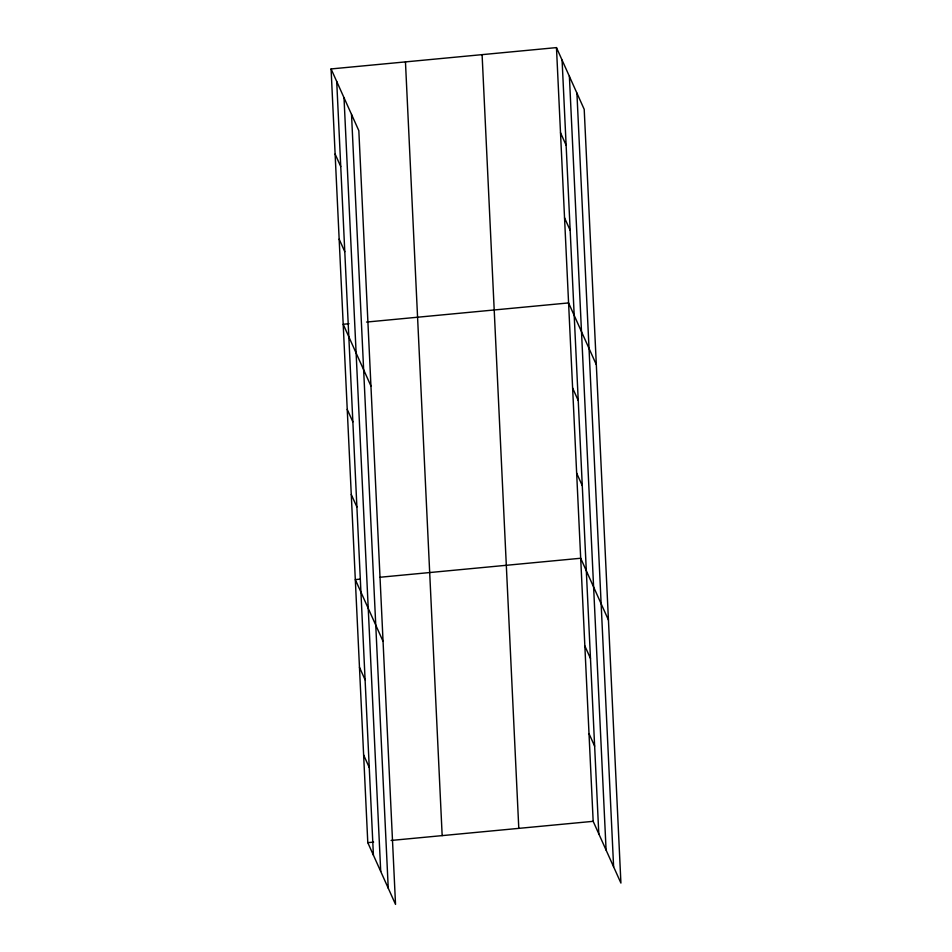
<?xml version="1.0" encoding="UTF-8"?>
<svg xmlns="http://www.w3.org/2000/svg" width="952" height="952" viewBox="0 0 952 952"><rect width="100%" height="100%" fill="white"/><g stroke="black" fill="none" stroke-linecap="round" stroke-linejoin="round"><path stroke-width="1.43" d="M331.082 68.937L358.833 130.674L395.532 904.4L367.793 842.663L331.082 68.937L556.468 47.6L584.207 109.337L620.918 883.063L593.167 821.326L556.468 47.6M349.027 323.716L343.196 324.275L370.947 386.012M366.532 322.062L568.582 302.926L596.321 364.664M359.689 579.185L355.31 579.601L383.049 641.339M380.098 577.245L580.696 558.253L608.435 619.99M367.793 842.663L373.624 842.115M391.117 840.449L593.167 821.326M560.502 132.709L566.131 145.216M564.536 217.818L570.165 230.325M572.616 388.035L578.233 400.542M576.65 473.144L582.279 485.651M584.849 645.944L590.478 658.451M335.116 154.045L340.745 166.564M589.014 733.635L594.631 746.142M339.162 239.154L344.779 251.673M347.23 409.384L352.859 421.891M351.276 494.493L356.893 507M359.463 667.281L365.092 679.799M363.628 754.972L369.245 767.479M576.912 93.094L613.612 866.808M569.391 76.35L606.091 850.077M562.085 60.107L598.796 833.833M482.093 54.645L518.792 828.359M405.457 61.904L442.168 835.618M351.526 114.43L388.237 888.156M344.005 97.699L380.717 871.413M336.71 81.456L373.41 855.17"/></g></svg>
